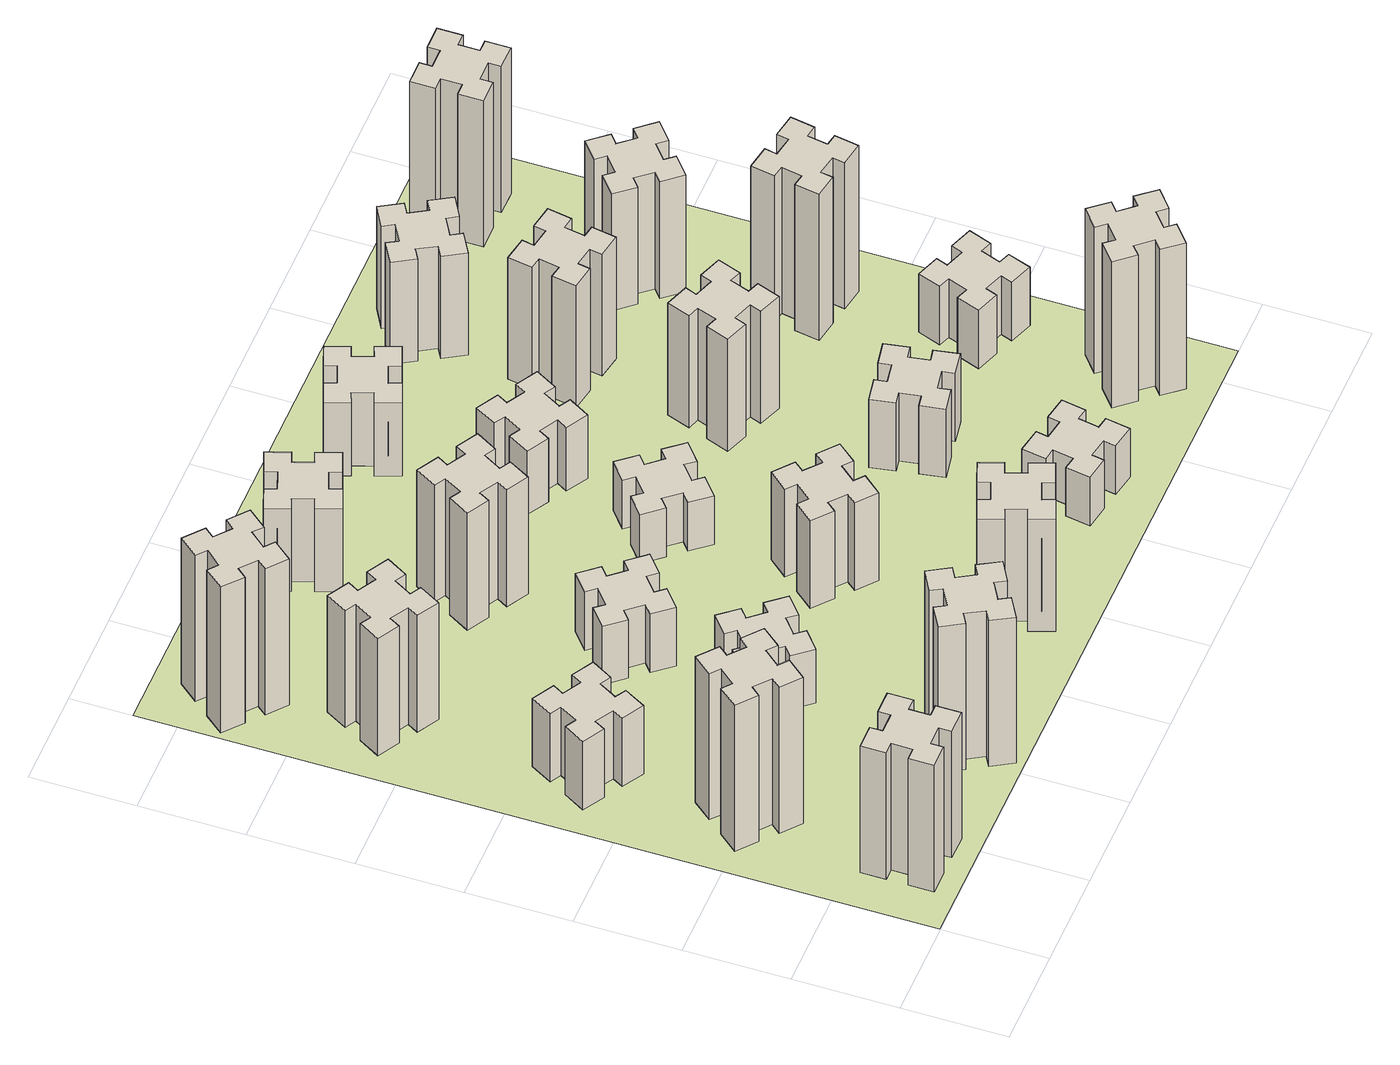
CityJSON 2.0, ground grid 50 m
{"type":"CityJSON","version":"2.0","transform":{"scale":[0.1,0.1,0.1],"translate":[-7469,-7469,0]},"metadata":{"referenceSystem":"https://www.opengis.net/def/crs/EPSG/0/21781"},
"CityObjects":{
"building1":{"type":"Building","attributes":{"class":"1000","function":"1000","usage":"1000","yearOfConstruction":2016,"roofType":"1000","measuredHeight":78,"storeysAboveGround":30,"storeysBelowGround":0},"geometry":[{"type":"Solid","lod":"1","boundaries":[[[[0,1,2,3,4,5,6,7,8,9,10,11,12,13,14,15,16,17,18,19]],[[17,16,20,21]],[[16,15,22,20]],[[15,14,23,22]],[[14,13,24,23]],[[13,12,25,24]],[[12,11,26,25]],[[11,10,27,26]],[[10,9,28,27]],[[9,8,29,28]],[[8,7,30,29]],[[7,6,31,30]],[[6,5,32,31]],[[5,4,33,32]],[[4,3,34,33]],[[3,2,35,34]],[[2,1,36,35]],[[1,0,37,36]],[[0,19,38,37]],[[19,18,39,38]],[[18,17,21,39]],[[24,25,26,27,28,29,30,31,32,33,34,35,36,37,38,39,21,20,22,23]]]]}]},
"building2":{"type":"Building","attributes":{"class":"1000","function":"1000","usage":"1000","yearOfConstruction":2016,"roofType":"1000","measuredHeight":90,"storeysAboveGround":30,"storeysBelowGround":0},"geometry":[{"type":"Solid","lod":"1","boundaries":[[[[40,41,42,43,44,45,46,47,48,49,50,51,52,53,54,55,56,57,58,59]],[[57,56,60,61]],[[56,55,62,60]],[[55,54,63,62]],[[54,53,64,63]],[[53,52,65,64]],[[52,51,66,65]],[[51,50,67,66]],[[50,49,68,67]],[[49,48,69,68]],[[48,47,70,69]],[[47,46,71,70]],[[46,45,72,71]],[[45,44,73,72]],[[44,43,74,73]],[[43,42,75,74]],[[42,41,76,75]],[[41,40,77,76]],[[40,59,78,77]],[[59,58,79,78]],[[58,57,61,79]],[[64,65,66,67,68,69,70,71,72,73,74,75,76,77,78,79,61,60,62,63]]]]}]},
"building3":{"type":"Building","attributes":{"class":"1000","function":"1000","usage":"1000","yearOfConstruction":2016,"roofType":"1000","measuredHeight":42,"storeysAboveGround":30,"storeysBelowGround":0},"geometry":[{"type":"Solid","lod":"1","boundaries":[[[[80,81,82,83,84,85,86,87,88,89,90,91,92,93,94,95,96,97,98,99]],[[97,96,100,101]],[[96,95,102,100]],[[95,94,103,102]],[[94,93,104,103]],[[93,92,105,104]],[[92,91,106,105]],[[91,90,107,106]],[[90,89,108,107]],[[89,88,109,108]],[[88,87,110,109]],[[87,86,111,110]],[[86,85,112,111]],[[85,84,113,112]],[[84,83,114,113]],[[83,82,115,114]],[[82,81,116,115]],[[81,80,117,116]],[[80,99,118,117]],[[99,98,119,118]],[[98,97,101,119]],[[104,105,106,107,108,109,110,111,112,113,114,115,116,117,118,119,101,100,102,103]]]]}]},
"building4":{"type":"Building","attributes":{"class":"1000","function":"1000","usage":"1000","yearOfConstruction":2016,"roofType":"1000","measuredHeight":72,"storeysAboveGround":30,"storeysBelowGround":0},"geometry":[{"type":"Solid","lod":"1","boundaries":[[[[120,121,122,123,124,125,126,127,128,129,130,131,132,133,134,135,136,137,138,139]],[[137,136,140,141]],[[136,135,142,140]],[[135,134,143,142]],[[134,133,144,143]],[[133,132,145,144]],[[132,131,146,145]],[[131,130,147,146]],[[130,129,148,147]],[[129,128,149,148]],[[128,127,150,149]],[[127,126,151,150]],[[126,125,152,151]],[[125,124,153,152]],[[124,123,154,153]],[[123,122,155,154]],[[122,121,156,155]],[[121,120,157,156]],[[120,139,158,157]],[[139,138,159,158]],[[138,137,141,159]],[[144,145,146,147,148,149,150,151,152,153,154,155,156,157,158,159,141,140,142,143]]]]}]},
"building5":{"type":"Building","attributes":{"class":"1000","function":"1000","usage":"1000","yearOfConstruction":2016,"roofType":"1000","measuredHeight":90,"storeysAboveGround":30,"storeysBelowGround":0},"geometry":[{"type":"Solid","lod":"1","boundaries":[[[[160,161,162,163,164,165,166,167,168,169,170,171,172,173,174,175,176,177,178,179]],[[177,176,180,181]],[[176,175,182,180]],[[175,174,183,182]],[[174,173,184,183]],[[173,172,185,184]],[[172,171,186,185]],[[171,170,187,186]],[[170,169,188,187]],[[169,168,189,188]],[[168,167,190,189]],[[167,166,191,190]],[[166,165,192,191]],[[165,164,193,192]],[[164,163,194,193]],[[163,162,195,194]],[[162,161,196,195]],[[161,160,197,196]],[[160,179,198,197]],[[179,178,199,198]],[[178,177,181,199]],[[184,185,186,187,188,189,190,191,192,193,194,195,196,197,198,199,181,180,182,183]]]]}]},
"building6":{"type":"Building","attributes":{"class":"1000","function":"1000","usage":"1000","yearOfConstruction":2016,"roofType":"1000","measuredHeight":90,"storeysAboveGround":30,"storeysBelowGround":0},"geometry":[{"type":"Solid","lod":"1","boundaries":[[[[200,201,202,203,204,205,206,207,208,209,210,211,212,213,214,215,216,217,218,219]],[[217,216,220,221]],[[216,215,222,220]],[[215,214,223,222]],[[214,213,224,223]],[[213,212,225,224]],[[212,211,226,225]],[[211,210,227,226]],[[210,209,228,227]],[[209,208,229,228]],[[208,207,230,229]],[[207,206,231,230]],[[206,205,232,231]],[[205,204,233,232]],[[204,203,234,233]],[[203,202,235,234]],[[202,201,236,235]],[[201,200,237,236]],[[200,219,238,237]],[[219,218,239,238]],[[218,217,221,239]],[[224,225,226,227,228,229,230,231,232,233,234,235,236,237,238,239,221,220,222,223]]]]}]},
"building7":{"type":"Building","attributes":{"class":"1000","function":"1000","usage":"1000","yearOfConstruction":2016,"roofType":"1000","measuredHeight":33,"storeysAboveGround":30,"storeysBelowGround":0},"geometry":[{"type":"Solid","lod":"1","boundaries":[[[[240,241,242,243,244,245,246,247,248,249,250,251,252,253,254,255,256,257,258,259]],[[257,256,260,261]],[[256,255,262,260]],[[255,254,263,262]],[[254,253,264,263]],[[253,252,265,264]],[[252,251,266,265]],[[251,250,267,266]],[[250,249,268,267]],[[249,248,269,268]],[[248,247,270,269]],[[247,246,271,270]],[[246,245,272,271]],[[245,244,273,272]],[[244,243,274,273]],[[243,242,275,274]],[[242,241,276,275]],[[241,240,277,276]],[[240,259,278,277]],[[259,258,279,278]],[[258,257,261,279]],[[264,265,266,267,268,269,270,271,272,273,274,275,276,277,278,279,261,260,262,263]]]]}]},
"building8":{"type":"Building","attributes":{"class":"1000","function":"1000","usage":"1000","yearOfConstruction":2016,"roofType":"1000","measuredHeight":36,"storeysAboveGround":30,"storeysBelowGround":0},"geometry":[{"type":"Solid","lod":"1","boundaries":[[[[280,281,282,283,284,285,286,287,288,289,290,291,292,293,294,295,296,297,298,299]],[[297,296,300,301]],[[296,295,302,300]],[[295,294,303,302]],[[294,293,304,303]],[[293,292,305,304]],[[292,291,306,305]],[[291,290,307,306]],[[290,289,308,307]],[[289,288,309,308]],[[288,287,310,309]],[[287,286,311,310]],[[286,285,312,311]],[[285,284,313,312]],[[284,283,314,313]],[[283,282,315,314]],[[282,281,316,315]],[[281,280,317,316]],[[280,299,318,317]],[[299,298,319,318]],[[298,297,301,319]],[[304,305,306,307,308,309,310,311,312,313,314,315,316,317,318,319,301,300,302,303]]]]}]},
"building9":{"type":"Building","attributes":{"class":"1000","function":"1000","usage":"1000","yearOfConstruction":2016,"roofType":"1000","measuredHeight":72,"storeysAboveGround":30,"storeysBelowGround":0},"geometry":[{"type":"Solid","lod":"1","boundaries":[[[[320,321,322,323,324,325,326,327,328,329,330,331,332,333,334,335,336,337,338,339]],[[337,336,340,341]],[[336,335,342,340]],[[335,334,343,342]],[[334,333,344,343]],[[333,332,345,344]],[[332,331,346,345]],[[331,330,347,346]],[[330,329,348,347]],[[329,328,349,348]],[[328,327,350,349]],[[327,326,351,350]],[[326,325,352,351]],[[325,324,353,352]],[[324,323,354,353]],[[323,322,355,354]],[[322,321,356,355]],[[321,320,357,356]],[[320,339,358,357]],[[339,338,359,358]],[[338,337,341,359]],[[344,345,346,347,348,349,350,351,352,353,354,355,356,357,358,359,341,340,342,343]]]]}]},
"building10":{"type":"Building","attributes":{"class":"1000","function":"1000","usage":"1000","yearOfConstruction":2016,"roofType":"1000","measuredHeight":69,"storeysAboveGround":30,"storeysBelowGround":0},"geometry":[{"type":"Solid","lod":"1","boundaries":[[[[360,361,362,363,364,365,366,367,368,369,370,371,372,373,374,375,376,377,378,379]],[[377,376,380,381]],[[376,375,382,380]],[[375,374,383,382]],[[374,373,384,383]],[[373,372,385,384]],[[372,371,386,385]],[[371,370,387,386]],[[370,369,388,387]],[[369,368,389,388]],[[368,367,390,389]],[[367,366,391,390]],[[366,365,392,391]],[[365,364,393,392]],[[364,363,394,393]],[[363,362,395,394]],[[362,361,396,395]],[[361,360,397,396]],[[360,379,398,397]],[[379,378,399,398]],[[378,377,381,399]],[[384,385,386,387,388,389,390,391,392,393,394,395,396,397,398,399,381,380,382,383]]]]}]},
"building11":{"type":"Building","attributes":{"class":"1000","function":"1000","usage":"1000","yearOfConstruction":2016,"roofType":"1000","measuredHeight":51,"storeysAboveGround":30,"storeysBelowGround":0},"geometry":[{"type":"Solid","lod":"1","boundaries":[[[[400,401,402,403,404,405,406,407,408,409,410,411,412,413,414,415,416,417,418,419]],[[417,416,420,421]],[[416,415,422,420]],[[415,414,423,422]],[[414,413,424,423]],[[413,412,425,424]],[[412,411,426,425]],[[411,410,427,426]],[[410,409,428,427]],[[409,408,429,428]],[[408,407,430,429]],[[407,406,431,430]],[[406,405,432,431]],[[405,404,433,432]],[[404,403,434,433]],[[403,402,435,434]],[[402,401,436,435]],[[401,400,437,436]],[[400,419,438,437]],[[419,418,439,438]],[[418,417,421,439]],[[424,425,426,427,428,429,430,431,432,433,434,435,436,437,438,439,421,420,422,423]]]]}]},
"building12":{"type":"Building","attributes":{"class":"1000","function":"1000","usage":"1000","yearOfConstruction":2016,"roofType":"1000","measuredHeight":54,"storeysAboveGround":30,"storeysBelowGround":0},"geometry":[{"type":"Solid","lod":"1","boundaries":[[[[440,441,442,443,444,445,446,447,448,449,450,451,452,453,454,455,456,457,458,459]],[[457,456,460,461]],[[456,455,462,460]],[[455,454,463,462]],[[454,453,464,463]],[[453,452,465,464]],[[452,451,466,465]],[[451,450,467,466]],[[450,449,468,467]],[[449,448,469,468]],[[448,447,470,469]],[[447,446,471,470]],[[446,445,472,471]],[[445,444,473,472]],[[444,443,474,473]],[[443,442,475,474]],[[442,441,476,475]],[[441,440,477,476]],[[440,459,478,477]],[[459,458,479,478]],[[458,457,461,479]],[[464,465,466,467,468,469,470,471,472,473,474,475,476,477,478,479,461,460,462,463]]]]}]},
"building13":{"type":"Building","attributes":{"class":"1000","function":"1000","usage":"1000","yearOfConstruction":2016,"roofType":"1000","measuredHeight":30,"storeysAboveGround":30,"storeysBelowGround":0},"geometry":[{"type":"Solid","lod":"1","boundaries":[[[[480,481,482,483,484,485,486,487,488,489,490,491,492,493,494,495,496,497,498,499]],[[497,496,500,501]],[[496,495,502,500]],[[495,494,503,502]],[[494,493,504,503]],[[493,492,505,504]],[[492,491,506,505]],[[491,490,507,506]],[[490,489,508,507]],[[489,488,509,508]],[[488,487,510,509]],[[487,486,511,510]],[[486,485,512,511]],[[485,484,513,512]],[[484,483,514,513]],[[483,482,515,514]],[[482,481,516,515]],[[481,480,517,516]],[[480,499,518,517]],[[499,498,519,518]],[[498,497,501,519]],[[504,505,506,507,508,509,510,511,512,513,514,515,516,517,518,519,501,500,502,503]]]]}]},
"building14":{"type":"Building","attributes":{"class":"1000","function":"1000","usage":"1000","yearOfConstruction":2016,"roofType":"1000","measuredHeight":39,"storeysAboveGround":30,"storeysBelowGround":0},"geometry":[{"type":"Solid","lod":"1","boundaries":[[[[520,521,522,523,524,525,526,527,528,529,530,531,532,533,534,535,536,537,538,539]],[[537,536,540,541]],[[536,535,542,540]],[[535,534,543,542]],[[534,533,544,543]],[[533,532,545,544]],[[532,531,546,545]],[[531,530,547,546]],[[530,529,548,547]],[[529,528,549,548]],[[528,527,550,549]],[[527,526,551,550]],[[526,525,552,551]],[[525,524,553,552]],[[524,523,554,553]],[[523,522,555,554]],[[522,521,556,555]],[[521,520,557,556]],[[520,539,558,557]],[[539,538,559,558]],[[538,537,541,559]],[[544,545,546,547,548,549,550,551,552,553,554,555,556,557,558,559,541,540,542,543]]]]}]},
"building15":{"type":"Building","attributes":{"class":"1000","function":"1000","usage":"1000","yearOfConstruction":2016,"roofType":"1000","measuredHeight":30,"storeysAboveGround":30,"storeysBelowGround":0},"geometry":[{"type":"Solid","lod":"1","boundaries":[[[[560,561,562,563,564,565,566,567,568,569,570,571,572,573,574,575,576,577,578,579]],[[577,576,580,581]],[[576,575,582,580]],[[575,574,583,582]],[[574,573,584,583]],[[573,572,585,584]],[[572,571,586,585]],[[571,570,587,586]],[[570,569,588,587]],[[569,568,589,588]],[[568,567,590,589]],[[567,566,591,590]],[[566,565,592,591]],[[565,564,593,592]],[[564,563,594,593]],[[563,562,595,594]],[[562,561,596,595]],[[561,560,597,596]],[[560,579,598,597]],[[579,578,599,598]],[[578,577,581,599]],[[584,585,586,587,588,589,590,591,592,593,594,595,596,597,598,599,581,580,582,583]]]]}]},
"building16":{"type":"Building","attributes":{"class":"1000","function":"1000","usage":"1000","yearOfConstruction":2016,"roofType":"1000","measuredHeight":45,"storeysAboveGround":30,"storeysBelowGround":0},"geometry":[{"type":"Solid","lod":"1","boundaries":[[[[600,601,602,603,604,605,606,607,608,609,610,611,612,613,614,615,616,617,618,619]],[[617,616,620,621]],[[616,615,622,620]],[[615,614,623,622]],[[614,613,624,623]],[[613,612,625,624]],[[612,611,626,625]],[[611,610,627,626]],[[610,609,628,627]],[[609,608,629,628]],[[608,607,630,629]],[[607,606,631,630]],[[606,605,632,631]],[[605,604,633,632]],[[604,603,634,633]],[[603,602,635,634]],[[602,601,636,635]],[[601,600,637,636]],[[600,619,638,637]],[[619,618,639,638]],[[618,617,621,639]],[[624,625,626,627,628,629,630,631,632,633,634,635,636,637,638,639,621,620,622,623]]]]}]},
"building17":{"type":"Building","attributes":{"class":"1000","function":"1000","usage":"1000","yearOfConstruction":2016,"roofType":"1000","measuredHeight":42,"storeysAboveGround":30,"storeysBelowGround":0},"geometry":[{"type":"Solid","lod":"1","boundaries":[[[[640,641,642,643,644,645,646,647,648,649,650,651,652,653,654,655,656,657,658,659]],[[657,656,660,661]],[[656,655,662,660]],[[655,654,663,662]],[[654,653,664,663]],[[653,652,665,664]],[[652,651,666,665]],[[651,650,667,666]],[[650,649,668,667]],[[649,648,669,668]],[[648,647,670,669]],[[647,646,671,670]],[[646,645,672,671]],[[645,644,673,672]],[[644,643,674,673]],[[643,642,675,674]],[[642,641,676,675]],[[641,640,677,676]],[[640,659,678,677]],[[659,658,679,678]],[[658,657,661,679]],[[664,665,666,667,668,669,670,671,672,673,674,675,676,677,678,679,661,660,662,663]]]]}]},
"building18":{"type":"Building","attributes":{"class":"1000","function":"1000","usage":"1000","yearOfConstruction":2016,"roofType":"1000","measuredHeight":69,"storeysAboveGround":30,"storeysBelowGround":0},"geometry":[{"type":"Solid","lod":"1","boundaries":[[[[680,681,682,683,684,685,686,687,688,689,690,691,692,693,694,695,696,697,698,699]],[[697,696,700,701]],[[696,695,702,700]],[[695,694,703,702]],[[694,693,704,703]],[[693,692,705,704]],[[692,691,706,705]],[[691,690,707,706]],[[690,689,708,707]],[[689,688,709,708]],[[688,687,710,709]],[[687,686,711,710]],[[686,685,712,711]],[[685,684,713,712]],[[684,683,714,713]],[[683,682,715,714]],[[682,681,716,715]],[[681,680,717,716]],[[680,699,718,717]],[[699,698,719,718]],[[698,697,701,719]],[[704,705,706,707,708,709,710,711,712,713,714,715,716,717,718,719,701,700,702,703]]]]}]},
"building19":{"type":"Building","attributes":{"class":"1000","function":"1000","usage":"1000","yearOfConstruction":2016,"roofType":"1000","measuredHeight":75,"storeysAboveGround":30,"storeysBelowGround":0},"geometry":[{"type":"Solid","lod":"1","boundaries":[[[[720,721,722,723,724,725,726,727,728,729,730,731,732,733,734,735,736,737,738,739]],[[737,736,740,741]],[[736,735,742,740]],[[735,734,743,742]],[[734,733,744,743]],[[733,732,745,744]],[[732,731,746,745]],[[731,730,747,746]],[[730,729,748,747]],[[729,728,749,748]],[[728,727,750,749]],[[727,726,751,750]],[[726,725,752,751]],[[725,724,753,752]],[[724,723,754,753]],[[723,722,755,754]],[[722,721,756,755]],[[721,720,757,756]],[[720,739,758,757]],[[739,738,759,758]],[[738,737,741,759]],[[744,745,746,747,748,749,750,751,752,753,754,755,756,757,758,759,741,740,742,743]]]]}]},
"building20":{"type":"Building","attributes":{"class":"1000","function":"1000","usage":"1000","yearOfConstruction":2016,"roofType":"1000","measuredHeight":90,"storeysAboveGround":30,"storeysBelowGround":0},"geometry":[{"type":"Solid","lod":"1","boundaries":[[[[760,761,762,763,764,765,766,767,768,769,770,771,772,773,774,775,776,777,778,779]],[[777,776,780,781]],[[776,775,782,780]],[[775,774,783,782]],[[774,773,784,783]],[[773,772,785,784]],[[772,771,786,785]],[[771,770,787,786]],[[770,769,788,787]],[[769,768,789,788]],[[768,767,790,789]],[[767,766,791,790]],[[766,765,792,791]],[[765,764,793,792]],[[764,763,794,793]],[[763,762,795,794]],[[762,761,796,795]],[[761,760,797,796]],[[760,779,798,797]],[[779,778,799,798]],[[778,777,781,799]],[[784,785,786,787,788,789,790,791,792,793,794,795,796,797,798,799,781,780,782,783]]]]}]},
"building21":{"type":"Building","attributes":{"class":"1000","function":"1000","usage":"1000","yearOfConstruction":2016,"roofType":"1000","measuredHeight":63,"storeysAboveGround":30,"storeysBelowGround":0},"geometry":[{"type":"Solid","lod":"1","boundaries":[[[[800,801,802,803,804,805,806,807,808,809,810,811,812,813,814,815,816,817,818,819]],[[817,816,820,821]],[[816,815,822,820]],[[815,814,823,822]],[[814,813,824,823]],[[813,812,825,824]],[[812,811,826,825]],[[811,810,827,826]],[[810,809,828,827]],[[809,808,829,828]],[[808,807,830,829]],[[807,806,831,830]],[[806,805,832,831]],[[805,804,833,832]],[[804,803,834,833]],[[803,802,835,834]],[[802,801,836,835]],[[801,800,837,836]],[[800,819,838,837]],[[819,818,839,838]],[[818,817,821,839]],[[824,825,826,827,828,829,830,831,832,833,834,835,836,837,838,839,821,820,822,823]]]]}]},
"building22":{"type":"Building","attributes":{"class":"1000","function":"1000","usage":"1000","yearOfConstruction":2016,"roofType":"1000","measuredHeight":36,"storeysAboveGround":30,"storeysBelowGround":0},"geometry":[{"type":"Solid","lod":"1","boundaries":[[[[840,841,842,843,844,845,846,847,848,849,850,851,852,853,854,855,856,857,858,859]],[[857,856,860,861]],[[856,855,862,860]],[[855,854,863,862]],[[854,853,864,863]],[[853,852,865,864]],[[852,851,866,865]],[[851,850,867,866]],[[850,849,868,867]],[[849,848,869,868]],[[848,847,870,869]],[[847,846,871,870]],[[846,845,872,871]],[[845,844,873,872]],[[844,843,874,873]],[[843,842,875,874]],[[842,841,876,875]],[[841,840,877,876]],[[840,859,878,877]],[[859,858,879,878]],[[858,857,861,879]],[[864,865,866,867,868,869,870,871,872,873,874,875,876,877,878,879,861,860,862,863]]]]}]},
"building23":{"type":"Building","attributes":{"class":"1000","function":"1000","usage":"1000","yearOfConstruction":2016,"roofType":"1000","measuredHeight":90,"storeysAboveGround":30,"storeysBelowGround":0},"geometry":[{"type":"Solid","lod":"1","boundaries":[[[[880,881,882,883,884,885,886,887,888,889,890,891,892,893,894,895,896,897,898,899]],[[897,896,900,901]],[[896,895,902,900]],[[895,894,903,902]],[[894,893,904,903]],[[893,892,905,904]],[[892,891,906,905]],[[891,890,907,906]],[[890,889,908,907]],[[889,888,909,908]],[[888,887,910,909]],[[887,886,911,910]],[[886,885,912,911]],[[885,884,913,912]],[[884,883,914,913]],[[883,882,915,914]],[[882,881,916,915]],[[881,880,917,916]],[[880,899,918,917]],[[899,898,919,918]],[[898,897,901,919]],[[904,905,906,907,908,909,910,911,912,913,914,915,916,917,918,919,901,900,902,903]]]]}]},
"building24":{"type":"Building","attributes":{"class":"1000","function":"1000","usage":"1000","yearOfConstruction":2016,"roofType":"1000","measuredHeight":72,"storeysAboveGround":30,"storeysBelowGround":0},"geometry":[{"type":"Solid","lod":"1","boundaries":[[[[920,921,922,923,924,925,926,927,928,929,930,931,932,933,934,935,936,937,938,939]],[[937,936,940,941]],[[936,935,942,940]],[[935,934,943,942]],[[934,933,944,943]],[[933,932,945,944]],[[932,931,946,945]],[[931,930,947,946]],[[930,929,948,947]],[[929,928,949,948]],[[928,927,950,949]],[[927,926,951,950]],[[926,925,952,951]],[[925,924,953,952]],[[924,923,954,953]],[[923,922,955,954]],[[922,921,956,955]],[[921,920,957,956]],[[920,939,958,957]],[[939,938,959,958]],[[938,937,941,959]],[[944,945,946,947,948,949,950,951,952,953,954,955,956,957,958,959,941,940,942,943]]]]}]},
"building25":{"type":"Building","attributes":{"class":"1000","function":"1000","usage":"1000","yearOfConstruction":2016,"roofType":"1000","measuredHeight":90,"storeysAboveGround":30,"storeysBelowGround":0},"geometry":[{"type":"Solid","lod":"1","boundaries":[[[[960,961,962,963,964,965,966,967,968,969,970,971,972,973,974,975,976,977,978,979]],[[977,976,980,981]],[[976,975,982,980]],[[975,974,983,982]],[[974,973,984,983]],[[973,972,985,984]],[[972,971,986,985]],[[971,970,987,986]],[[970,969,988,987]],[[969,968,989,988]],[[968,967,990,989]],[[967,966,991,990]],[[966,965,992,991]],[[965,964,993,992]],[[964,963,994,993]],[[963,962,995,994]],[[962,961,996,995]],[[961,960,997,996]],[[960,979,998,997]],[[979,978,999,998]],[[978,977,981,999]],[[984,985,986,987,988,989,990,991,992,993,994,995,996,997,998,999,981,980,982,983]]]]}]},
"landuse1":{"type":"LandUse","attributes":{"name":"plot1","function":"1010"},"geometry":[{"type":"MultiSurface","lod":"1","boundaries":[[[1000,1001,1002,1003]]]}]}
},
"vertices":[
[265,325,0],[265,225,0],[205,225,0],[205,105,0],[325,105,0],[325,165,0],[425,165,0],[425,105,0],[545,105,0],[545,225,0],[485,225,0],[485,325,0],[545,325,0],[545,445,0],[425,445,0],[425,385,0],[325,385,0],[325,445,0],[205,445,0],[205,325,0],[325,385,780],[325,445,780],[425,385,780],[425,445,780],[545,445,780],[545,325,780],[485,325,780],[485,225,780],[545,225,780],[545,105,780],[425,105,780],[425,165,780],[325,165,780],[325,105,780],[205,105,780],[205,225,780],[265,225,780],[265,325,780],[205,325,780],[205,445,780],
[484,1067,0],[408,1132,0],[446,1178,0],[354,1255,0],[277,1163,0],[323,1124,0],[259,1048,0],[213,1086,0],[136,994,0],[228,917,0],[266,963,0],[343,899,0],[304,853,0],[396,776,0],[473,868,0],[427,906,0],[492,983,0],[538,944,0],[615,1036,0],[523,1113,0],[492,983,900],[538,944,900],[427,906,900],[473,868,900],[396,776,900],[304,853,900],[343,899,900],[266,963,900],[228,917,900],[136,994,900],[213,1086,900],[259,1048,900],[323,1124,900],[277,1163,900],[354,1255,900],[446,1178,900],[408,1132,900],[484,1067,900],[523,1113,900],[615,1036,900],
[474,1826,0],[387,1876,0],[417,1928,0],[313,1988,0],[253,1884,0],[305,1854,0],[255,1767,0],[203,1797,0],[143,1693,0],[247,1633,0],[277,1685,0],[364,1635,0],[334,1583,0],[438,1523,0],[498,1627,0],[446,1657,0],[496,1744,0],[548,1714,0],[608,1818,0],[504,1878,0],[496,1744,420],[548,1714,420],[446,1657,420],[498,1627,420],[438,1523,420],[334,1583,420],[364,1635,420],[277,1685,420],[247,1633,420],[143,1693,420],[203,1797,420],[255,1767,420],[305,1854,420],[253,1884,420],[313,1988,420],[417,1928,420],[387,1876,420],[474,1826,420],[504,1878,420],[608,1818,420],
[446,2597,0],[496,2684,0],[548,2654,0],[608,2758,0],[504,2818,0],[474,2766,0],[387,2816,0],[417,2868,0],[313,2928,0],[253,2824,0],[305,2794,0],[255,2707,0],[203,2737,0],[143,2633,0],[247,2573,0],[277,2625,0],[364,2575,0],[334,2523,0],[438,2463,0],[498,2567,0],[364,2575,720],[334,2523,720],[277,2625,720],[247,2573,720],[143,2633,720],[203,2737,720],[255,2707,720],[305,2794,720],[253,2824,720],[313,2928,720],[417,2868,720],[387,2816,720],[474,2766,720],[504,2818,720],[608,2758,720],[548,2654,720],[496,2684,720],[446,2597,720],[498,2567,720],[438,2463,720],
[1104,396,0],[1017,346,0],[987,398,0],[883,338,0],[943,234,0],[995,264,0],[1045,177,0],[993,147,0],[1053,43,0],[1157,103,0],[1127,155,0],[1214,205,0],[1244,153,0],[1348,213,0],[1288,317,0],[1236,287,0],[1186,374,0],[1238,404,0],[1178,508,0],[1074,448,0],[1186,374,900],[1238,404,900],[1236,287,900],[1288,317,900],[1348,213,900],[1244,153,900],[1214,205,900],[1127,155,900],[1157,103,900],[1053,43,900],[993,147,900],[1045,177,900],[995,264,900],[943,234,900],[883,338,900],[987,398,900],[1017,346,900],[1104,396,900],[1074,448,900],[1178,508,900],
[384,3387,0],[308,3452,0],[346,3498,0],[254,3575,0],[177,3483,0],[223,3444,0],[159,3368,0],[113,3406,0],[36,3314,0],[128,3237,0],[166,3283,0],[243,3219,0],[204,3173,0],[296,3096,0],[373,3188,0],[327,3226,0],[392,3303,0],[438,3264,0],[515,3356,0],[423,3433,0],[392,3303,900],[438,3264,900],[327,3226,900],[373,3188,900],[296,3096,900],[204,3173,900],[243,3219,900],[166,3283,900],[128,3237,900],[36,3314,900],[113,3406,900],[159,3368,900],[223,3444,900],[177,3483,900],[254,3575,900],[346,3498,900],[308,3452,900],[384,3387,900],[423,3433,900],[515,3356,900],
[1083,1332,0],[1006,1267,0],[968,1313,0],[876,1236,0],[953,1144,0],[999,1183,0],[1063,1106,0],[1017,1068,0],[1094,976,0],[1186,1053,0],[1148,1099,0],[1224,1163,0],[1263,1117,0],[1355,1194,0],[1278,1286,0],[1232,1248,0],[1167,1324,0],[1213,1363,0],[1136,1455,0],[1044,1378,0],[1167,1324,330],[1213,1363,330],[1232,1248,330],[1278,1286,330],[1355,1194,330],[1263,1117,330],[1224,1163,330],[1148,1099,330],[1186,1053,330],[1094,976,330],[1017,1068,330],[1063,1106,330],[999,1183,330],[953,1144,330],[876,1236,330],[968,1313,330],[1006,1267,330],[1083,1332,330],[1044,1378,330],[1136,1455,330],
[1083,1972,0],[1006,1907,0],[968,1953,0],[876,1876,0],[953,1784,0],[999,1823,0],[1063,1746,0],[1017,1708,0],[1094,1616,0],[1186,1693,0],[1148,1739,0],[1224,1803,0],[1263,1757,0],[1355,1834,0],[1278,1926,0],[1232,1888,0],[1167,1964,0],[1213,2003,0],[1136,2095,0],[1044,2018,0],[1167,1964,360],[1213,2003,360],[1232,1888,360],[1278,1926,360],[1355,1834,360],[1263,1757,360],[1224,1803,360],[1148,1739,360],[1186,1693,360],[1094,1616,360],[1017,1708,360],[1063,1746,360],[999,1823,360],[953,1784,360],[876,1876,360],[968,1953,360],[1006,1907,360],[1083,1972,360],[1044,2018,360],[1136,2095,360],
[1314,2666,0],[1227,2716,0],[1257,2768,0],[1153,2828,0],[1093,2724,0],[1145,2694,0],[1095,2607,0],[1043,2637,0],[983,2533,0],[1087,2473,0],[1117,2525,0],[1204,2475,0],[1174,2423,0],[1278,2363,0],[1338,2467,0],[1286,2497,0],[1336,2584,0],[1388,2554,0],[1448,2658,0],[1344,2718,0],[1336,2584,720],[1388,2554,720],[1286,2497,720],[1338,2467,720],[1278,2363,720],[1174,2423,720],[1204,2475,720],[1117,2525,720],[1087,2473,720],[983,2533,720],[1043,2637,720],[1095,2607,720],[1145,2694,720],[1093,2724,720],[1153,2828,720],[1257,2768,720],[1227,2716,720],[1314,2666,720],[1344,2718,720],[1448,2658,720],
[1965,496,0],[1871,462,0],[1850,518,0],[1737,477,0],[1779,364,0],[1835,385,0],[1869,291,0],[1813,270,0],[1854,157,0],[1967,199,0],[1946,255,0],[2040,289,0],[2060,233,0],[2173,274,0],[2132,387,0],[2076,366,0],[2042,460,0],[2098,480,0],[2057,593,0],[1944,552,0],[2042,460,690],[2098,480,690],[2076,366,690],[2132,387,690],[2173,274,690],[2060,233,690],[2040,289,690],[1946,255,690],[1967,199,690],[1854,157,690],[1813,270,690],[1869,291,690],[1835,385,690],[1779,364,690],[1737,477,690],[1850,518,690],[1871,462,690],[1965,496,690],[1944,552,690],[2057,593,690],
[1125,3456,0],[1031,3422,0],[1010,3478,0],[897,3437,0],[939,3324,0],[995,3345,0],[1029,3251,0],[973,3230,0],[1014,3117,0],[1127,3159,0],[1106,3215,0],[1200,3249,0],[1220,3193,0],[1333,3234,0],[1292,3347,0],[1236,3326,0],[1202,3420,0],[1258,3440,0],[1217,3553,0],[1104,3512,0],[1202,3420,510],[1258,3440,510],[1236,3326,510],[1292,3347,510],[1333,3234,510],[1220,3193,510],[1200,3249,510],[1106,3215,510],[1127,3159,510],[1014,3117,510],[973,3230,510],[1029,3251,510],[995,3345,510],[939,3324,510],[897,3437,510],[1010,3478,510],[1031,3422,510],[1125,3456,510],[1104,3512,510],[1217,3553,510],
[1746,1163,0],[1823,1099,0],[1784,1053,0],[1876,976,0],[1953,1068,0],[1907,1106,0],[1972,1183,0],[2018,1144,0],[2095,1236,0],[2003,1313,0],[1964,1267,0],[1888,1332,0],[1926,1378,0],[1834,1455,0],[1757,1363,0],[1803,1324,0],[1739,1248,0],[1693,1286,0],[1616,1194,0],[1708,1117,0],[1739,1248,540],[1693,1286,540],[1803,1324,540],[1757,1363,540],[1834,1455,540],[1926,1378,540],[1888,1332,540],[1964,1267,540],[2003,1313,540],[2095,1236,540],[2018,1144,540],[1972,1183,540],[1907,1106,540],[1953,1068,540],[1876,976,540],[1784,1053,540],[1823,1099,540],[1746,1163,540],[1708,1117,540],[1616,1194,540],
[1972,1988,0],[1907,2064,0],[1953,2103,0],[1876,2195,0],[1784,2118,0],[1823,2072,0],[1746,2007,0],[1708,2053,0],[1616,1976,0],[1693,1884,0],[1739,1923,0],[1803,1846,0],[1757,1808,0],[1834,1716,0],[1926,1793,0],[1888,1839,0],[1964,1903,0],[2003,1857,0],[2095,1934,0],[2018,2026,0],[1964,1903,300],[2003,1857,300],[1888,1839,300],[1926,1793,300],[1834,1716,300],[1757,1808,300],[1803,1846,300],[1739,1923,300],[1693,1884,300],[1616,1976,300],[1708,2053,300],[1746,2007,300],[1823,2072,300],[1784,2118,300],[1876,2195,300],[1953,2103,300],[1907,2064,300],[1972,1988,300],[2018,2026,300],[2095,1934,300],
[2026,2497,0],[2076,2584,0],[2128,2554,0],[2188,2658,0],[2084,2718,0],[2054,2666,0],[1967,2716,0],[1997,2768,0],[1893,2828,0],[1833,2724,0],[1885,2694,0],[1835,2607,0],[1783,2637,0],[1723,2533,0],[1827,2473,0],[1857,2525,0],[1944,2475,0],[1914,2423,0],[2018,2363,0],[2078,2467,0],[1944,2475,390],[1914,2423,390],[1857,2525,390],[1827,2473,390],[1723,2533,390],[1783,2637,390],[1835,2607,390],[1885,2694,390],[1833,2724,390],[1893,2828,390],[1997,2768,390],[1967,2716,390],[2054,2666,390],[2084,2718,390],[2188,2658,390],[2128,2554,390],[2076,2584,390],[2026,2497,390],[2078,2467,390],[2018,2363,390],
[2596,444,0],[2578,345,0],[2519,356,0],[2498,237,0],[2617,217,0],[2627,276,0],[2725,258,0],[2715,199,0],[2833,178,0],[2854,297,0],[2795,307,0],[2812,405,0],[2871,395,0],[2892,513,0],[2774,534,0],[2764,475,0],[2665,492,0],[2676,551,0],[2557,572,0],[2537,454,0],[2665,492,300],[2676,551,300],[2764,475,300],[2774,534,300],[2892,513,300],[2871,395,300],[2812,405,300],[2795,307,300],[2854,297,300],[2833,178,300],[2715,199,300],[2725,258,300],[2627,276,300],[2617,217,300],[2498,237,300],[2519,356,300],[2578,345,300],[2596,444,300],[2537,454,300],[2557,572,300],
[1865,3456,0],[1771,3422,0],[1750,3478,0],[1637,3437,0],[1679,3324,0],[1735,3345,0],[1769,3251,0],[1713,3230,0],[1754,3117,0],[1867,3159,0],[1846,3215,0],[1940,3249,0],[1960,3193,0],[2073,3234,0],[2032,3347,0],[1976,3326,0],[1942,3420,0],[1998,3440,0],[1957,3553,0],[1844,3512,0],[1942,3420,450],[1998,3440,450],[1976,3326,450],[2032,3347,450],[2073,3234,450],[1960,3193,450],[1940,3249,450],[1846,3215,450],[1867,3159,450],[1754,3117,450],[1713,3230,450],[1769,3251,450],[1735,3345,450],[1679,3324,450],[1637,3437,450],[1750,3478,450],[1771,3422,450],[1865,3456,450],[1844,3512,450],[1957,3553,450],
[2725,1232,0],[2627,1215,0],[2617,1274,0],[2498,1253,0],[2519,1135,0],[2578,1145,0],[2596,1047,0],[2537,1037,0],[2557,918,0],[2676,939,0],[2665,998,0],[2764,1016,0],[2774,957,0],[2892,977,0],[2871,1096,0],[2812,1085,0],[2795,1184,0],[2854,1194,0],[2833,1312,0],[2715,1291,0],[2795,1184,420],[2854,1194,420],[2812,1085,420],[2871,1096,420],[2892,977,420],[2774,957,420],[2764,1016,420],[2665,998,420],[2676,939,420],[2557,918,420],[2537,1037,420],[2596,1047,420],[2578,1145,420],[2519,1135,420],[2498,1253,420],[2617,1274,420],[2627,1215,420],[2725,1232,420],[2715,1291,420],[2833,1312,420],
[2682,1871,0],[2716,1965,0],[2772,1944,0],[2813,2057,0],[2700,2098,0],[2680,2042,0],[2586,2076,0],[2607,2132,0],[2494,2173,0],[2453,2060,0],[2509,2040,0],[2475,1946,0],[2419,1967,0],[2377,1854,0],[2490,1813,0],[2511,1869,0],[2605,1835,0],[2584,1779,0],[2697,1737,0],[2738,1850,0],[2605,1835,690],[2584,1779,690],[2511,1869,690],[2490,1813,690],[2377,1854,690],[2419,1967,690],[2475,1946,690],[2509,2040,690],[2453,2060,690],[2494,2173,690],[2607,2132,690],[2586,2076,690],[2680,2042,690],[2700,2098,690],[2813,2057,690],[2772,1944,690],[2716,1965,690],[2682,1871,690],[2738,1850,690],[2697,1737,690],
[2664,2795,0],[2565,2812,0],[2576,2871,0],[2457,2892,0],[2437,2774,0],[2496,2764,0],[2478,2665,0],[2419,2676,0],[2398,2557,0],[2517,2537,0],[2527,2596,0],[2625,2578,0],[2615,2519,0],[2733,2498,0],[2754,2617,0],[2695,2627,0],[2712,2725,0],[2771,2715,0],[2792,2833,0],[2674,2854,0],[2712,2725,750],[2771,2715,750],[2695,2627,750],[2754,2617,750],[2733,2498,750],[2615,2519,750],[2625,2578,750],[2527,2596,750],[2517,2537,750],[2398,2557,750],[2419,2676,750],[2478,2665,750],[2496,2764,750],[2437,2774,750],[2457,2892,750],[2576,2871,750],[2565,2812,750],[2664,2795,750],[2674,2854,750],[2792,2833,750],
[3468,259,0],[3544,323,0],[3583,277,0],[3675,354,0],[3598,446,0],[3552,408,0],[3487,484,0],[3533,523,0],[3456,615,0],[3364,538,0],[3403,492,0],[3326,427,0],[3288,473,0],[3196,396,0],[3273,304,0],[3319,343,0],[3383,266,0],[3337,228,0],[3414,136,0],[3506,213,0],[3383,266,900],[3337,228,900],[3319,343,900],[3273,304,900],[3196,396,900],[3288,473,900],[3326,427,900],[3403,492,900],[3364,538,900],[3456,615,900],[3533,523,900],[3487,484,900],[3552,408,900],[3598,446,900],[3675,354,900],[3583,277,900],[3544,323,900],[3468,259,900],[3506,213,900],[3414,136,900],
[2716,3347,0],[2666,3434,0],[2718,3464,0],[2658,3568,0],[2554,3508,0],[2584,3456,0],[2497,3406,0],[2467,3458,0],[2363,3398,0],[2423,3294,0],[2475,3324,0],[2525,3237,0],[2473,3207,0],[2533,3103,0],[2637,3163,0],[2607,3215,0],[2694,3265,0],[2724,3213,0],[2828,3273,0],[2768,3377,0],[2694,3265,630],[2724,3213,630],[2607,3215,630],[2637,3163,630],[2533,3103,630],[2473,3207,630],[2525,3237,630],[2475,3324,630],[2423,3294,630],[2363,3398,630],[2467,3458,630],[2497,3406,630],[2584,3456,630],[2554,3508,630],[2658,3568,630],[2718,3464,630],[2666,3434,630],[2716,3347,630],[2768,3377,630],[2828,3273,630],
[3351,1029,0],[3445,995,0],[3424,939,0],[3537,897,0],[3578,1010,0],[3522,1031,0],[3556,1125,0],[3612,1104,0],[3653,1217,0],[3540,1258,0],[3520,1202,0],[3426,1236,0],[3447,1292,0],[3334,1333,0],[3293,1220,0],[3349,1200,0],[3315,1106,0],[3259,1127,0],[3217,1014,0],[3330,973,0],[3315,1106,360],[3259,1127,360],[3349,1200,360],[3293,1220,360],[3334,1333,360],[3447,1292,360],[3426,1236,360],[3520,1202,360],[3540,1258,360],[3653,1217,360],[3612,1104,360],[3556,1125,360],[3522,1031,360],[3578,1010,360],[3537,897,360],[3424,939,360],[3445,995,360],[3351,1029,360],[3330,973,360],[3217,1014,360],
[3435,1787,0],[3452,1885,0],[3511,1875,0],[3532,1993,0],[3414,2014,0],[3404,1955,0],[3305,1972,0],[3316,2031,0],[3197,2052,0],[3177,1934,0],[3236,1924,0],[3218,1825,0],[3159,1836,0],[3138,1717,0],[3257,1697,0],[3267,1756,0],[3365,1738,0],[3355,1679,0],[3473,1658,0],[3494,1777,0],[3365,1738,900],[3355,1679,900],[3267,1756,900],[3257,1697,900],[3138,1717,900],[3159,1836,900],[3218,1825,900],[3236,1924,900],[3177,1934,900],[3197,2052,900],[3316,2031,900],[3305,1972,900],[3404,1955,900],[3414,2014,900],[3532,1993,900],[3511,1875,900],[3452,1885,900],[3435,1787,900],[3494,1777,900],[3473,1658,900],
[3119,2563,0],[3183,2486,0],[3137,2448,0],[3214,2356,0],[3306,2433,0],[3268,2479,0],[3344,2543,0],[3383,2497,0],[3475,2574,0],[3398,2666,0],[3352,2628,0],[3287,2704,0],[3333,2743,0],[3256,2835,0],[3164,2758,0],[3203,2712,0],[3126,2647,0],[3088,2693,0],[2996,2616,0],[3073,2524,0],[3126,2647,720],[3088,2693,720],[3203,2712,720],[3164,2758,720],[3256,2835,720],[3333,2743,720],[3287,2704,720],[3352,2628,720],[3398,2666,720],[3475,2574,720],[3383,2497,720],[3344,2543,720],[3268,2479,720],[3306,2433,720],[3214,2356,720],[3137,2448,720],[3183,2486,720],[3119,2563,720],[3073,2524,720],[2996,2616,720],
[3285,3325,0],[3385,3325,0],[3385,3265,0],[3505,3265,0],[3505,3385,0],[3445,3385,0],[3445,3485,0],[3505,3485,0],[3505,3605,0],[3385,3605,0],[3385,3545,0],[3285,3545,0],[3285,3605,0],[3165,3605,0],[3165,3485,0],[3225,3485,0],[3225,3385,0],[3165,3385,0],[3165,3265,0],[3285,3265,0],[3225,3385,900],[3165,3385,900],[3225,3485,900],[3165,3485,900],[3165,3605,900],[3285,3605,900],[3285,3545,900],[3385,3545,900],[3385,3605,900],[3505,3605,900],[3505,3485,900],[3445,3485,900],[3445,3385,900],[3505,3385,900],[3505,3265,900],[3385,3265,900],[3385,3325,900],[3285,3325,900],[3285,3265,900],[3165,3265,900],
[5,3705,0],[3705,3705,0],[3705,5,0],[5,5,0]
]}
